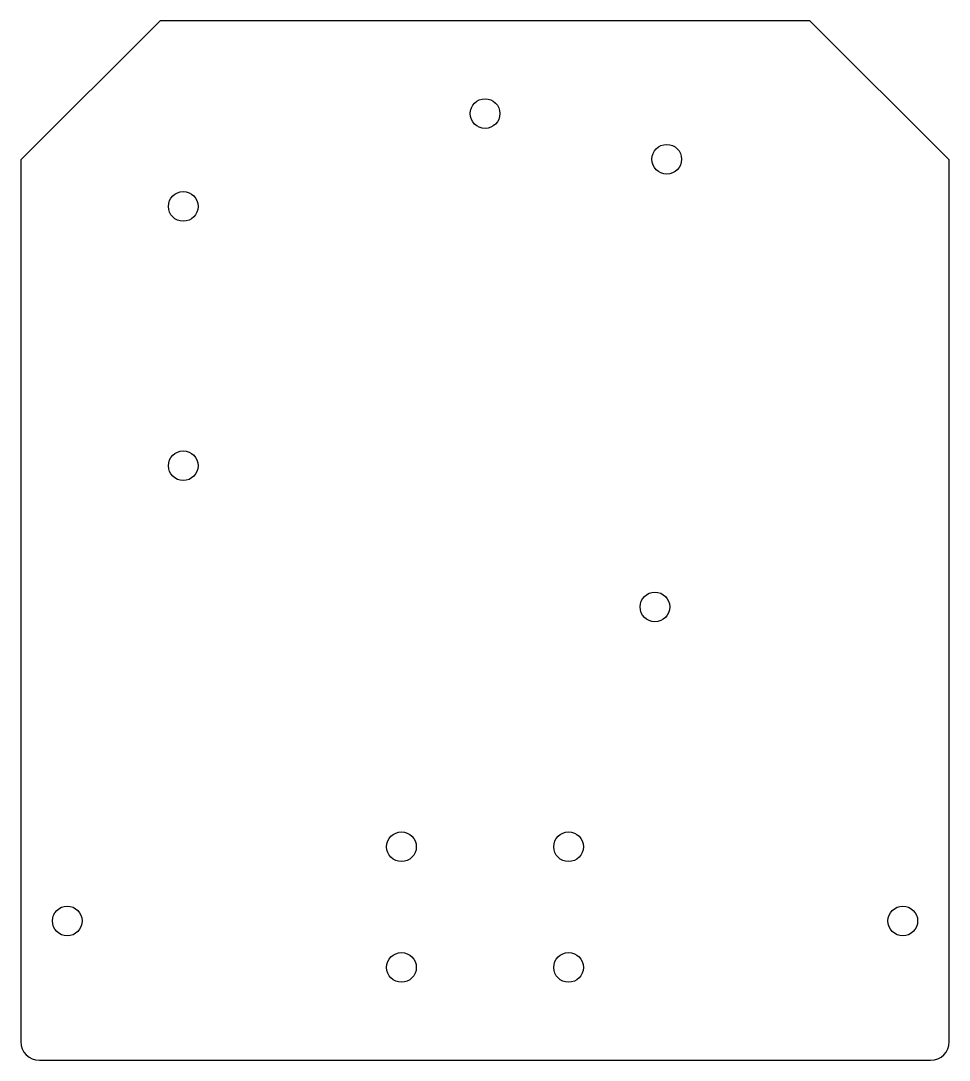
# Model space of a CAD drawing. Header units: millimetres. Extents: x 293 to 493, y 183 to 407.
import ezdxf

# ---------------------------------------------------------------- set-up
doc = ezdxf.new("R2010")
doc.units = ezdxf.units.MM

msp = doc.modelspace()

# ---------------------------------------------------------------- linework, layer by layer
at = {"color": 7, "linetype": 'Continuous', "lineweight": 25}
for p, q in [((293.33, 376.64), (323.33, 406.64)), ((463.33, 406.64), (323.33, 406.64)), ((463.33, 406.64), (493.33, 376.64)), ((293.33, 376.64), (293.33, 186.64)), ((493.33, 186.64), (493.33, 376.64)), ((297.33, 182.64), (489.33, 182.64))]:
    msp.add_line(p, q, dxfattribs=at)
for centre in [(393.33, 386.64), (432.47, 376.8), (328.33, 366.64), (328.33, 310.76), (429.93, 280.31), (375.33, 228.64), (411.33, 228.64), (303.33, 212.64), (483.33, 212.64), (375.33, 202.64), (411.33, 202.64)]:
    msp.add_circle(centre, 3.2, dxfattribs=at)
for centre, start, end in [((297.33, 186.64), 180, 270), ((489.33, 186.64), 270, 0)]:
    msp.add_arc(centre, 4, start, end, dxfattribs=at)

doc.saveas('drawing.dxf')
